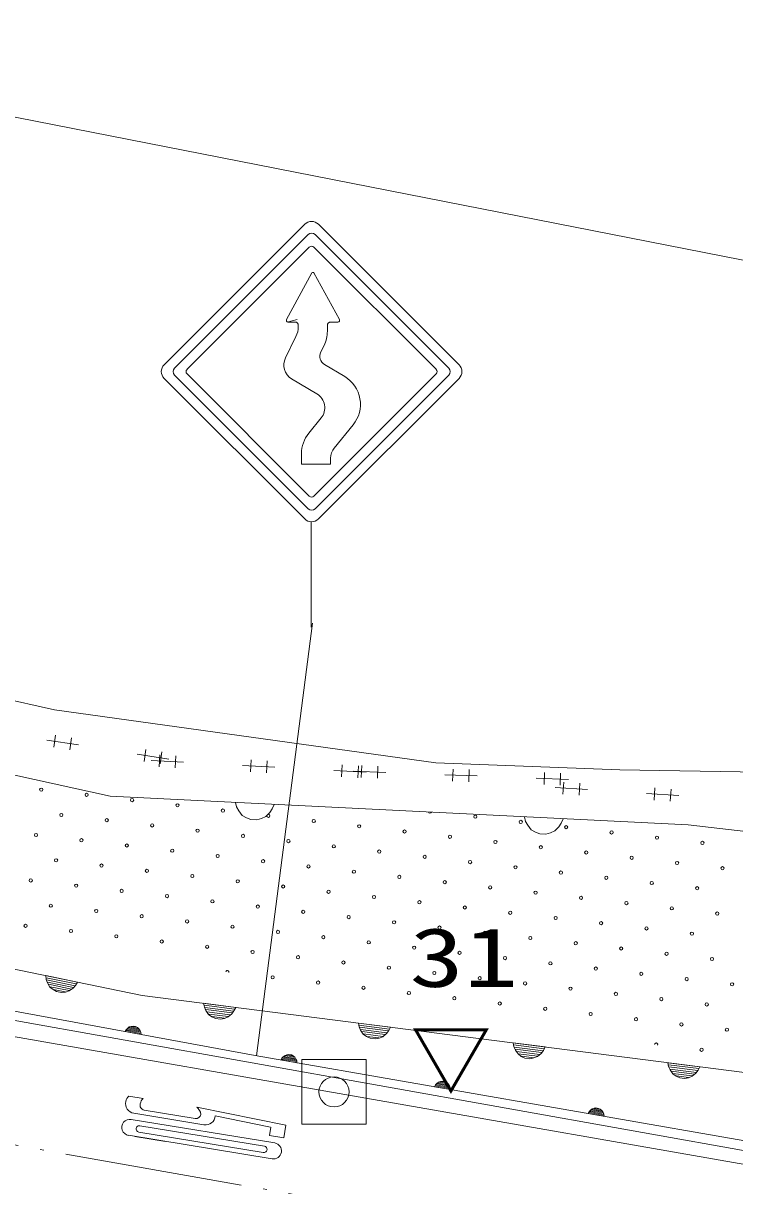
# Model space of a CAD drawing. Units: millimetres, scale not verified. Extents: x -6096 to 633904, y -204620 to 155380.
# Drawn here: x 427013 to 449021, y 45563 to 81540 of the extents above; entities that cross this region are included whole.
import ezdxf
from ezdxf.enums import TextEntityAlignment as Align

# ---------------------------------------------------------------- set-up
doc = ezdxf.new("R2010")
doc.units = ezdxf.units.MM
doc.header["$LTSCALE"] = 1000
doc.linetypes.add('USER1', pattern=[7.000001, 5.508197, -0.688525, 0.114754, -0.688525])
for name, color, linetype, lineweight in [('S-BGD', 1, 'Continuous', 13), ('S-BGD-HTXT', 6, 'Continuous', 13), ('S-BMK', 3, 'USER1', 13)]:
    doc.layers.add(name, color=color, linetype=linetype, lineweight=lineweight)
doc.styles.add('ＭＳ ゴシック', font='')
doc.styles.get('ＭＳ ゴシック').set_extended_font_data('MS Gothic')

msp = doc.modelspace()

# ---------------------------------------------------------------- linework, layer by layer
at = {"layer": 'S-BGD'}
for p, q in [((435720, 75320), (431371, 70972)), ((436144, 75320), (440493, 70972)), ((431689, 70865), (435826, 75002)), ((436038, 75002), (440174, 70865)), ((435861, 74613), (432078, 70830)), ((439786, 70830), (436003, 74613)), ((435943, 73814), (435158, 72367)), ((435999, 73814), (436792, 72367)), ((435481, 72376), (435176, 72288)), ((435202, 72293), (435421, 72293)), ((435521, 72193), (435521, 72154)), ((436420, 72193), (436420, 72011)), ((436748, 72293), (436520, 72293)), ((435449, 71843), (435123, 71187)), ((436316, 71567), (436217, 71367)), ((436332, 70977), (436956, 70605)), ((431371, 70547), (435720, 66199)), ((435826, 66517), (431689, 70653)), ((432078, 70689), (435861, 66906)), ((435315, 70535), (436097, 70069)), ((436003, 66906), (439786, 70689)), ((440174, 70653), (436038, 66517)), ((440493, 70547), (436144, 66199)), ((436228, 69324), (435845, 68853)), ((437219, 69114), (436633, 68395)), ((435620, 68222), (435620, 67890)), ((436520, 68079), (436520, 67890)), ((435620, 67890), (436520, 67890)), ((435916, 66111), (435916, 62855)), ((434226, 49580), (435963, 62976)), ((422912, 61433), (427975, 60292)), ((417471, 60324), (429703, 57617)), ((427975, 60292), (439780, 58651)), ((427955, 59132), (428013, 59503)), ((428507, 59426), (428449, 59055)), ((428726, 59204), (427738, 59358)), ((430750, 58696), (430808, 59066)), ((380807, 58883), (457279, 45227)), ((431520, 58768), (430532, 58922)), ((431973, 58673), (430974, 58727)), ((431214, 58524), (431234, 58899)), ((431302, 58989), (431244, 58619)), ((431733, 58871), (431713, 58497)), ((434038, 58370), (434058, 58744)), ((434558, 58717), (434537, 58342)), ((439780, 58651), (445466, 58440)), ((434797, 58518), (433799, 58573)), ((437621, 58364), (436623, 58418)), ((436862, 58215), (436882, 58589)), ((438225, 58356), (437226, 58394)), ((437382, 58562), (437361, 58188)), ((437468, 58195), (437483, 58570)), ((437982, 58550), (437968, 58176)), ((441051, 58247), (440052, 58285)), ((440295, 58086), (440309, 58460)), ((440809, 58441), (440794, 58066)), ((443121, 57977), (443135, 58351)), ((443635, 58332), (443621, 57957)), ((445466, 58440), (451126, 58343)), ((380716, 58239), (457278, 44831)), ((443878, 58137), (442878, 58176)), ((443705, 57684), (443730, 58058)), ((444229, 58025), (444204, 57651)), ((429703, 57617), (447582, 56729)), ((444466, 57824), (443468, 57890)), ((447288, 57640), (446291, 57705)), ((446528, 57499), (446552, 57874)), ((447051, 57841), (447027, 57467)), ((433611, 57285), (433573, 57425)), ((433678, 57164), (433611, 57285)), ((434717, 57230), (434639, 57117)), ((434772, 57365), (434717, 57230)), ((433788, 57027), (433678, 57164)), ((433916, 56948), (433788, 57027)), ((434055, 56899), (433916, 56948)), ((434241, 56890), (434055, 56899)), ((434384, 56925), (434241, 56890)), ((434519, 56991), (434384, 56925)), ((434639, 57117), (434519, 56991)), ((442551, 56841), (442513, 56981)), ((443711, 56921), (443656, 56786)), ((442617, 56720), (442551, 56841)), ((442727, 56582), (442617, 56720)), ((442856, 56504), (442727, 56582)), ((442994, 56455), (442856, 56504)), ((443458, 56546), (443323, 56481)), ((443579, 56672), (443458, 56546)), ((443656, 56786), (443579, 56672)), ((447582, 56729), (456684, 55678)), ((443180, 56446), (442994, 56455)), ((443323, 56481), (443180, 56446)), ((420721, 53509), (430695, 51455)), ((434188, 49596), (420443, 52127)), ((427726, 51949), (427712, 52069)), ((427712, 52069), (428691, 51867)), ((428654, 51811), (427724, 52003)), ((427765, 51841), (427726, 51949)), ((427736, 51937), (428617, 51755)), ((428568, 51701), (427762, 51867)), ((427838, 51714), (427765, 51841)), ((428691, 51867), (428629, 51763)), ((427794, 51797), (428506, 51650)), ((427934, 51633), (427838, 51714)), ((428435, 51601), (427842, 51723)), ((428041, 51573), (427934, 51633)), ((427945, 51638), (428310, 51563)), ((428193, 51541), (428041, 51573)), ((428316, 51554), (428193, 51541)), ((428435, 51591), (428316, 51554)), ((428553, 51679), (428435, 51591)), ((428629, 51763), (428553, 51679)), ((430695, 51455), (449841, 49002)), ((432615, 51093), (432593, 51212)), ((432593, 51212), (433585, 51085)), ((433552, 51026), (432610, 51147)), ((432662, 50989), (432615, 51093)), ((432626, 51081), (433519, 50967)), ((433474, 50910), (432658, 51014)), ((432745, 50867), (432662, 50989)), ((432695, 50947), (433416, 50854)), ((432847, 50794), (432745, 50867)), ((433349, 50800), (432749, 50877)), ((432958, 50742), (432847, 50794)), ((432857, 50800), (433227, 50753)), ((433112, 50722), (432958, 50742)), ((433233, 50744), (433112, 50722)), ((433350, 50790), (433233, 50744)), ((433461, 50886), (433350, 50790)), ((433530, 50976), (433461, 50886)), ((433585, 51085), (433530, 50976)), ((430166, 50337), (430196, 50389)), ((430196, 50389), (430233, 50432)), ((430644, 50312), (430202, 50393)), ((430226, 50421), (430630, 50346)), ((430233, 50432), (430291, 50477)), ((430614, 50381), (430256, 50447)), ((430291, 50477), (430351, 50497)), ((430291, 50472), (430589, 50418)), ((430351, 50497), (430412, 50505)), ((430537, 50459), (430354, 50493)), ((430412, 50505), (430488, 50491)), ((430488, 50491), (430542, 50462)), ((430542, 50462), (430591, 50422)), ((430591, 50422), (430629, 50359)), ((437402, 50480), (437379, 50599)), ((437379, 50599), (438371, 50472)), ((438338, 50413), (437396, 50534)), ((437449, 50376), (437402, 50480)), ((437413, 50468), (438305, 50354)), ((438260, 50297), (437445, 50401)), ((437532, 50254), (437449, 50376)), ((438371, 50472), (438317, 50363)), ((430658, 50246), (430166, 50337)), ((430184, 50365), (430651, 50279)), ((430629, 50359), (430650, 50306)), ((430650, 50306), (430658, 50246)), ((437481, 50334), (438203, 50241)), ((437633, 50181), (437532, 50254)), ((438135, 50187), (437535, 50264)), ((437745, 50128), (437633, 50181)), ((437644, 50187), (438013, 50139)), ((437899, 50109), (437745, 50128)), ((438020, 50131), (437899, 50109)), ((438137, 50177), (438020, 50131)), ((438247, 50273), (438137, 50177)), ((438317, 50363), (438247, 50273)), ((442188, 49867), (442166, 49986)), ((442166, 49986), (443157, 49858)), ((443125, 49800), (442182, 49920)), ((442235, 49762), (442188, 49867)), ((442199, 49855), (443092, 49741)), ((443047, 49684), (442231, 49788)), ((442318, 49641), (442235, 49762)), ((442268, 49720), (442989, 49628)), ((442922, 49574), (442322, 49650)), ((443034, 49660), (442923, 49563)), ((443103, 49749), (443034, 49660)), ((443157, 49858), (443103, 49749)), ((457260, 45574), (434188, 49596)), ((434987, 49457), (435016, 49510)), ((435479, 49371), (434987, 49457)), ((435004, 49485), (435472, 49404)), ((435016, 49510), (435053, 49553)), ((435465, 49437), (435022, 49514)), ((435046, 49541), (435451, 49471)), ((435053, 49553), (435110, 49599)), ((435434, 49505), (435076, 49568)), ((435110, 49599), (435170, 49619)), ((435111, 49594), (435409, 49542)), ((435170, 49619), (435231, 49627)), ((435356, 49582), (435173, 49614)), ((435231, 49627), (435307, 49614)), ((435307, 49614), (435362, 49585)), ((435362, 49585), (435411, 49546)), ((435411, 49546), (435449, 49484)), ((435449, 49484), (435471, 49431)), ((435471, 49431), (435479, 49371)), ((435625, 47467), (435625, 49467)), ((435625, 49467), (437625, 49467)), ((437625, 49467), (437625, 47467)), ((442419, 49567), (442318, 49641)), ((442531, 49515), (442419, 49567)), ((442430, 49574), (442800, 49526)), ((442685, 49496), (442531, 49515)), ((442806, 49518), (442685, 49496)), ((442923, 49563), (442806, 49518)), ((446975, 49254), (446952, 49372)), ((446952, 49372), (447944, 49245)), ((447911, 49187), (446969, 49307)), ((447022, 49149), (446975, 49254)), ((446986, 49242), (447878, 49128)), ((447833, 49070), (447017, 49175)), ((447104, 49028), (447022, 49149)), ((447054, 49107), (447776, 49015)), ((447206, 48954), (447104, 49028)), ((447708, 48960), (447108, 49037)), ((447318, 48902), (447206, 48954)), ((447217, 48960), (447586, 48913)), ((447709, 48950), (447593, 48905)), ((447820, 49047), (447709, 48950)), ((447890, 49136), (447820, 49047)), ((447944, 49245), (447890, 49136)), ((439736, 48629), (439765, 48682)), ((440228, 48543), (439736, 48629)), ((439753, 48657), (440221, 48576)), ((439765, 48682), (439802, 48725)), ((440214, 48609), (439771, 48686)), ((439795, 48714), (440200, 48643)), ((439802, 48725), (439859, 48771)), ((440183, 48678), (439825, 48740)), ((439859, 48771), (439919, 48791)), ((439860, 48766), (440158, 48714)), ((439919, 48791), (439980, 48799)), ((440105, 48755), (439922, 48787)), ((439980, 48799), (440056, 48786)), ((440056, 48786), (440111, 48758)), ((440111, 48758), (440160, 48719)), ((440160, 48719), (440198, 48656)), ((440198, 48656), (440220, 48603)), ((440220, 48603), (440228, 48543)), ((447471, 48882), (447318, 48902)), ((447593, 48905), (447471, 48882)), ((430277, 48338), (430721, 48266)), ((430752, 47906), (432331, 47647)), ((432378, 47994), (435135, 47440)), ((444485, 47801), (444514, 47854)), ((444514, 47854), (444551, 47897)), ((444963, 47781), (444520, 47858)), ((444544, 47886), (444949, 47815)), ((444551, 47897), (444608, 47943)), ((444932, 47850), (444574, 47912)), ((444608, 47943), (444668, 47963)), ((444609, 47938), (444907, 47886)), ((444668, 47963), (444729, 47972)), ((444854, 47927), (444671, 47959)), ((444729, 47972), (444805, 47958)), ((444805, 47958), (444860, 47930)), ((444860, 47930), (444909, 47891)), ((444909, 47891), (444947, 47828)), ((430350, 47617), (434791, 46889)), ((430432, 47806), (432603, 47450)), ((432952, 47725), (434665, 47381)), ((444977, 47715), (444485, 47801)), ((444502, 47830), (444970, 47748)), ((444947, 47828), (444969, 47775)), ((444969, 47775), (444977, 47715)), ((430590, 47223), (434438, 46592)), ((430622, 47420), (434470, 46789)), ((434669, 47381), (434626, 47118)), ((435135, 47440), (435070, 47045)), ((437625, 47467), (435625, 47467)), ((434710, 46395), (430269, 47124)), ((431412, 46936), (430467, 47091)), ((435070, 47045), (434626, 47118))]:
    msp.add_line(p, q, dxfattribs=at)
for centre, radius in [((427569, 57823), 49.8), ((428974, 57661), 49.8), ((430379, 57499), 49.8), ((431784, 57337), 49.8), ((433189, 57174), 49.8), ((428191, 57039), 49.8), ((429595, 56877), 49.8), ((434594, 57012), 49.8), ((435999, 56850), 49.8), ((440997, 56985), 49.8), ((442402, 56823), 49.8), ((431000, 56715), 49.8), ((432405, 56553), 49.8), ((437403, 56688), 49.8), ((438808, 56526), 49.8), ((443806, 56661), 49.8), ((445211, 56499), 49.8), ((427407, 56418), 49.8), ((428812, 56256), 49.8), ((430217, 56094), 49.8), ((433810, 56391), 49.8), ((435215, 56229), 49.8), ((440213, 56364), 49.8), ((441618, 56202), 49.8), ((446616, 56337), 49.8), ((448021, 56175), 49.8), ((431622, 55932), 49.8), ((433027, 55770), 49.8), ((436620, 56067), 49.8), ((438025, 55905), 49.8), ((439430, 55742), 49.8), ((443023, 56040), 49.8), ((444428, 55877), 49.8), ((445833, 55715), 49.8), ((428028, 55635), 49.8), ((429433, 55472), 49.8), ((434431, 55607), 49.8), ((435836, 55445), 49.8), ((440835, 55580), 49.8), ((442239, 55418), 49.8), ((447238, 55553), 49.8), ((448643, 55391), 49.8), ((427245, 55013), 49.8), ((430838, 55310), 49.8), ((432243, 55148), 49.8), ((437241, 55283), 49.8), ((438646, 55121), 49.8), ((443644, 55256), 49.8), ((445049, 55094), 49.8), ((428650, 54851), 49.8), ((430055, 54689), 49.8), ((433648, 54986), 49.8), ((435053, 54824), 49.8), ((436458, 54662), 49.8), ((440051, 54959), 49.8), ((441456, 54797), 49.8), ((446454, 54932), 49.8), ((447859, 54770), 49.8), ((431460, 54527), 49.8), ((432864, 54365), 49.8), ((437863, 54500), 49.8), ((439268, 54338), 49.8), ((442861, 54635), 49.8), ((444266, 54473), 49.8), ((445671, 54310), 49.8), ((427866, 54230), 49.8), ((429271, 54068), 49.8), ((434269, 54203), 49.8), ((435674, 54040), 49.8), ((440672, 54175), 49.8), ((442077, 54013), 49.8), ((447076, 54148), 49.8), ((448480, 53986), 49.8), ((427083, 53608), 49.8), ((430676, 53905), 49.8), ((432081, 53743), 49.8), ((433486, 53581), 49.8), ((437079, 53878), 49.8), ((438484, 53716), 49.8), ((443482, 53851), 49.8), ((444887, 53689), 49.8), ((428488, 53446), 49.8), ((429893, 53284), 49.8), ((434891, 53419), 49.8), ((436296, 53257), 49.8), ((439889, 53554), 49.8), ((441294, 53392), 49.8), ((442699, 53230), 49.8), ((446292, 53527), 49.8), ((447697, 53365), 49.8), ((431297, 53122), 49.8), ((432702, 52960), 49.8), ((437701, 53095), 49.8), ((439105, 52933), 49.8), ((444104, 53068), 49.8), ((445508, 52906), 49.8), ((434107, 52798), 49.8), ((435512, 52636), 49.8), ((440510, 52771), 49.8), ((441915, 52608), 49.8), ((446913, 52743), 49.8), ((448318, 52581), 49.8), ((436917, 52473), 49.8), ((438322, 52311), 49.8), ((439727, 52149), 49.8), ((443320, 52446), 49.8), ((444725, 52284), 49.8), ((446130, 52122), 49.8), ((434729, 52014), 49.8), ((436134, 51852), 49.8), ((441132, 51987), 49.8), ((442537, 51825), 49.8), ((447535, 51960), 49.8), ((448940, 51798), 49.8), ((437538, 51690), 49.8), ((438943, 51528), 49.8), ((443941, 51663), 49.8), ((445346, 51501), 49.8), ((440348, 51366), 49.8), ((441753, 51204), 49.8), ((443158, 51041), 49.8), ((446751, 51339), 49.8), ((448156, 51176), 49.8), ((444563, 50879), 49.8), ((445968, 50717), 49.8), ((447373, 50555), 49.8), ((448778, 50393), 49.8), ((447994, 49772), 49.8), ((436625, 48467), 465)]:
    msp.add_circle(centre, radius, dxfattribs=at)
for centre, radius, start, end in [((435932, 75108), 300, 45, 135), ((435932, 74896), 150, 45, 135), ((435932, 74542), 100, 45, 135), ((435971, 73799), 31.7, 28.7198, 151.5023), ((435202, 72343), 50, 151.5023, 270), ((436748, 72343), 50, 270, 28.7198), ((435421, 72193), 100, 0, 90), ((434821, 72154), 700, 333.6579, 360), ((435420, 72011), 1000, 333.6579, 0), ((436520, 72193), 100, 90, 180), ((436486, 71234), 300, 153.6579, 239.1843), ((431583, 70759), 300, 135, 225), ((435571, 70965), 500, 153.6579, 239.1843), ((440281, 70759), 300, 315, 45), ((431796, 70759), 150, 135, 225), ((432149, 70759), 100, 135, 225), ((436443, 69746), 1000, 320.8263, 59.1843), ((439715, 70759), 100, 315, 45), ((440069, 70759), 150, 315, 45), ((435841, 69640), 500, 320.8263, 59.1843), ((436620, 68222), 1000, 140.8263, 180), ((437020, 68079), 500, 140.8263, 180), ((435932, 66976), 100, 225, 315), ((435932, 66411), 300, 225, 315), ((435932, 66623), 150, 225, 315), ((439592, 57147), 49.8, 202.7868, 331.5214), ((433324, 52176), 49.8, 349.2701, 171.4634), ((446589, 49934), 49.8, 339.0389, 181.6946), ((430437, 48146), 250, 129.8556, 173.3325), ((430928, 48048), 300, 133.6166, 169.5712), ((430479, 48102), 300, 165.9042, 260.8841), ((430774, 48054), 150, 161.0848, 261.4871), ((432204, 47749), 300, 4.0635, 54.5881), ((430310, 47370), 250, 80.6847, 260.6848), ((432355, 47795), 150, 260.6848, 350.6848), ((432653, 47746), 300, 260.431, 356.079), ((430606, 47322), 100, 80.6847, 260.6848), ((434454, 46690), 100, 260.6848, 80.6847), ((434750, 46642), 250, 260.6848, 80.6847)]:
    msp.add_arc(centre, radius, start, end, dxfattribs=at)
at = {"layer": 'S-BGD-HTXT'}
msp.add_line((509026, 62462), (393265, 85218), dxfattribs=at)
at = {"layer": 'S-BMK'}
msp.add_line((380080, 55092), (503780, 33180), dxfattribs=at)

# ---------------------------------------------------------------- texts
at = {"layer": 'S-BGD', "style": 'ＭＳ ゴシック', "width": 1.35}
msp.add_text('31', height=1833, dxfattribs=at).set_placement((438961, 51167), align=Align.BOTTOM_LEFT)
at = {"layer": 'S-BGD', "style": 'ＭＳ ゴシック'}
msp.add_text('▽', height=1833, dxfattribs=at).set_placement((438992, 48018), align=Align.BOTTOM_LEFT)

doc.saveas('drawing.dxf')
